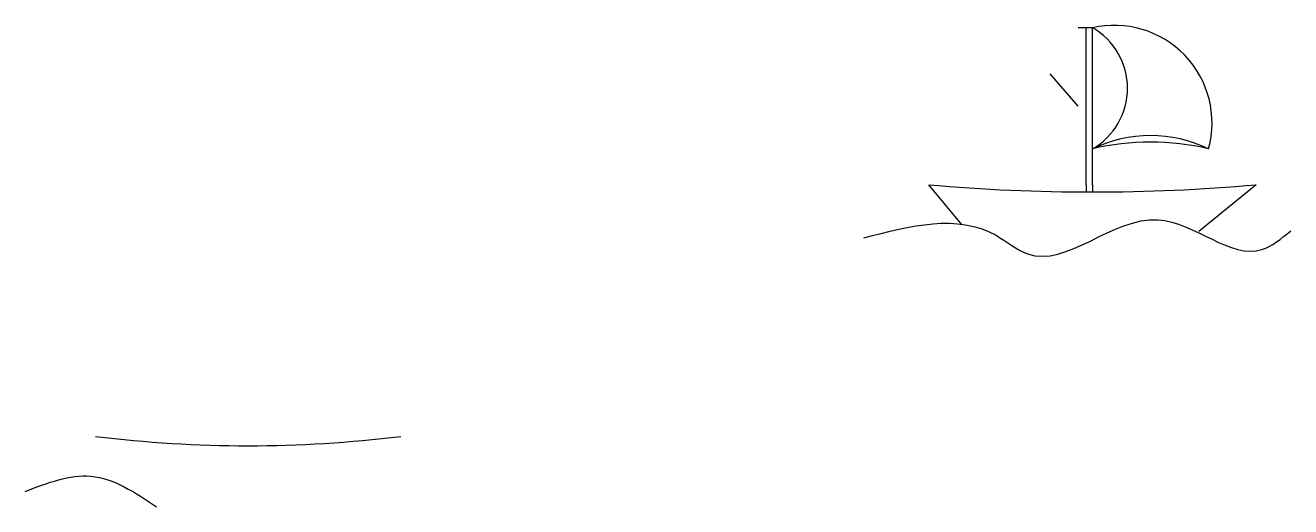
# Model space of a CAD drawing. Header units: inches. Extents: x -23 to 392, y -23 to 135.
import ezdxf

# ---------------------------------------------------------------- set-up
doc = ezdxf.new("R2010")
doc.units = ezdxf.units.IN
doc.header["$MEASUREMENT"] = 0

msp = doc.modelspace()

# ---------------------------------------------------------------- linework, layer by layer
for p, q in [((326.65, 133.83), (322.02, 133.83)), ((324.58, 82.4), (324.58, 133.81)), ((326.65, 82.42), (326.65, 133.83)), ((322.02, 108.12), (312.83, 118.73)), ((283.81, 69.57), (273.03, 82.42)), ((324.58, 82.4), (324.58, 80.07)), ((326.65, 82.42), (326.65, 80.07)), ((380.26, 82.42), (361.54, 67.11))]:
    msp.add_line(p, q)
for centre, radius, start, end in [((333.87, 102.67), 31.98, 344.6728, 103.0568), ((315.38, 114.02), 22.79, 299.6318, 60.3609), ((345.68, 54.41), 44.12, 64.4439, 115.5561), ((345.69, 11.27), 85.1, 77.0768, 102.9275), ((326.65, 692.2), 612.13, 264.97511, 275.02489), ((50, 411), 414.03, 263.0638, 276.9362)]:
    msp.add_arc(centre, radius, start, end)
for points in [[(251.74, 65.02), (295.07, 65.88), (305.34, 59.82), (348.17, 70.96), (382.22, 61.18), (391.62, 67.36)], [(-23, -18), (-1.5, -13), (20, -23)]]:
    msp.add_spline(points, degree=3)

doc.saveas('drawing.dxf')
